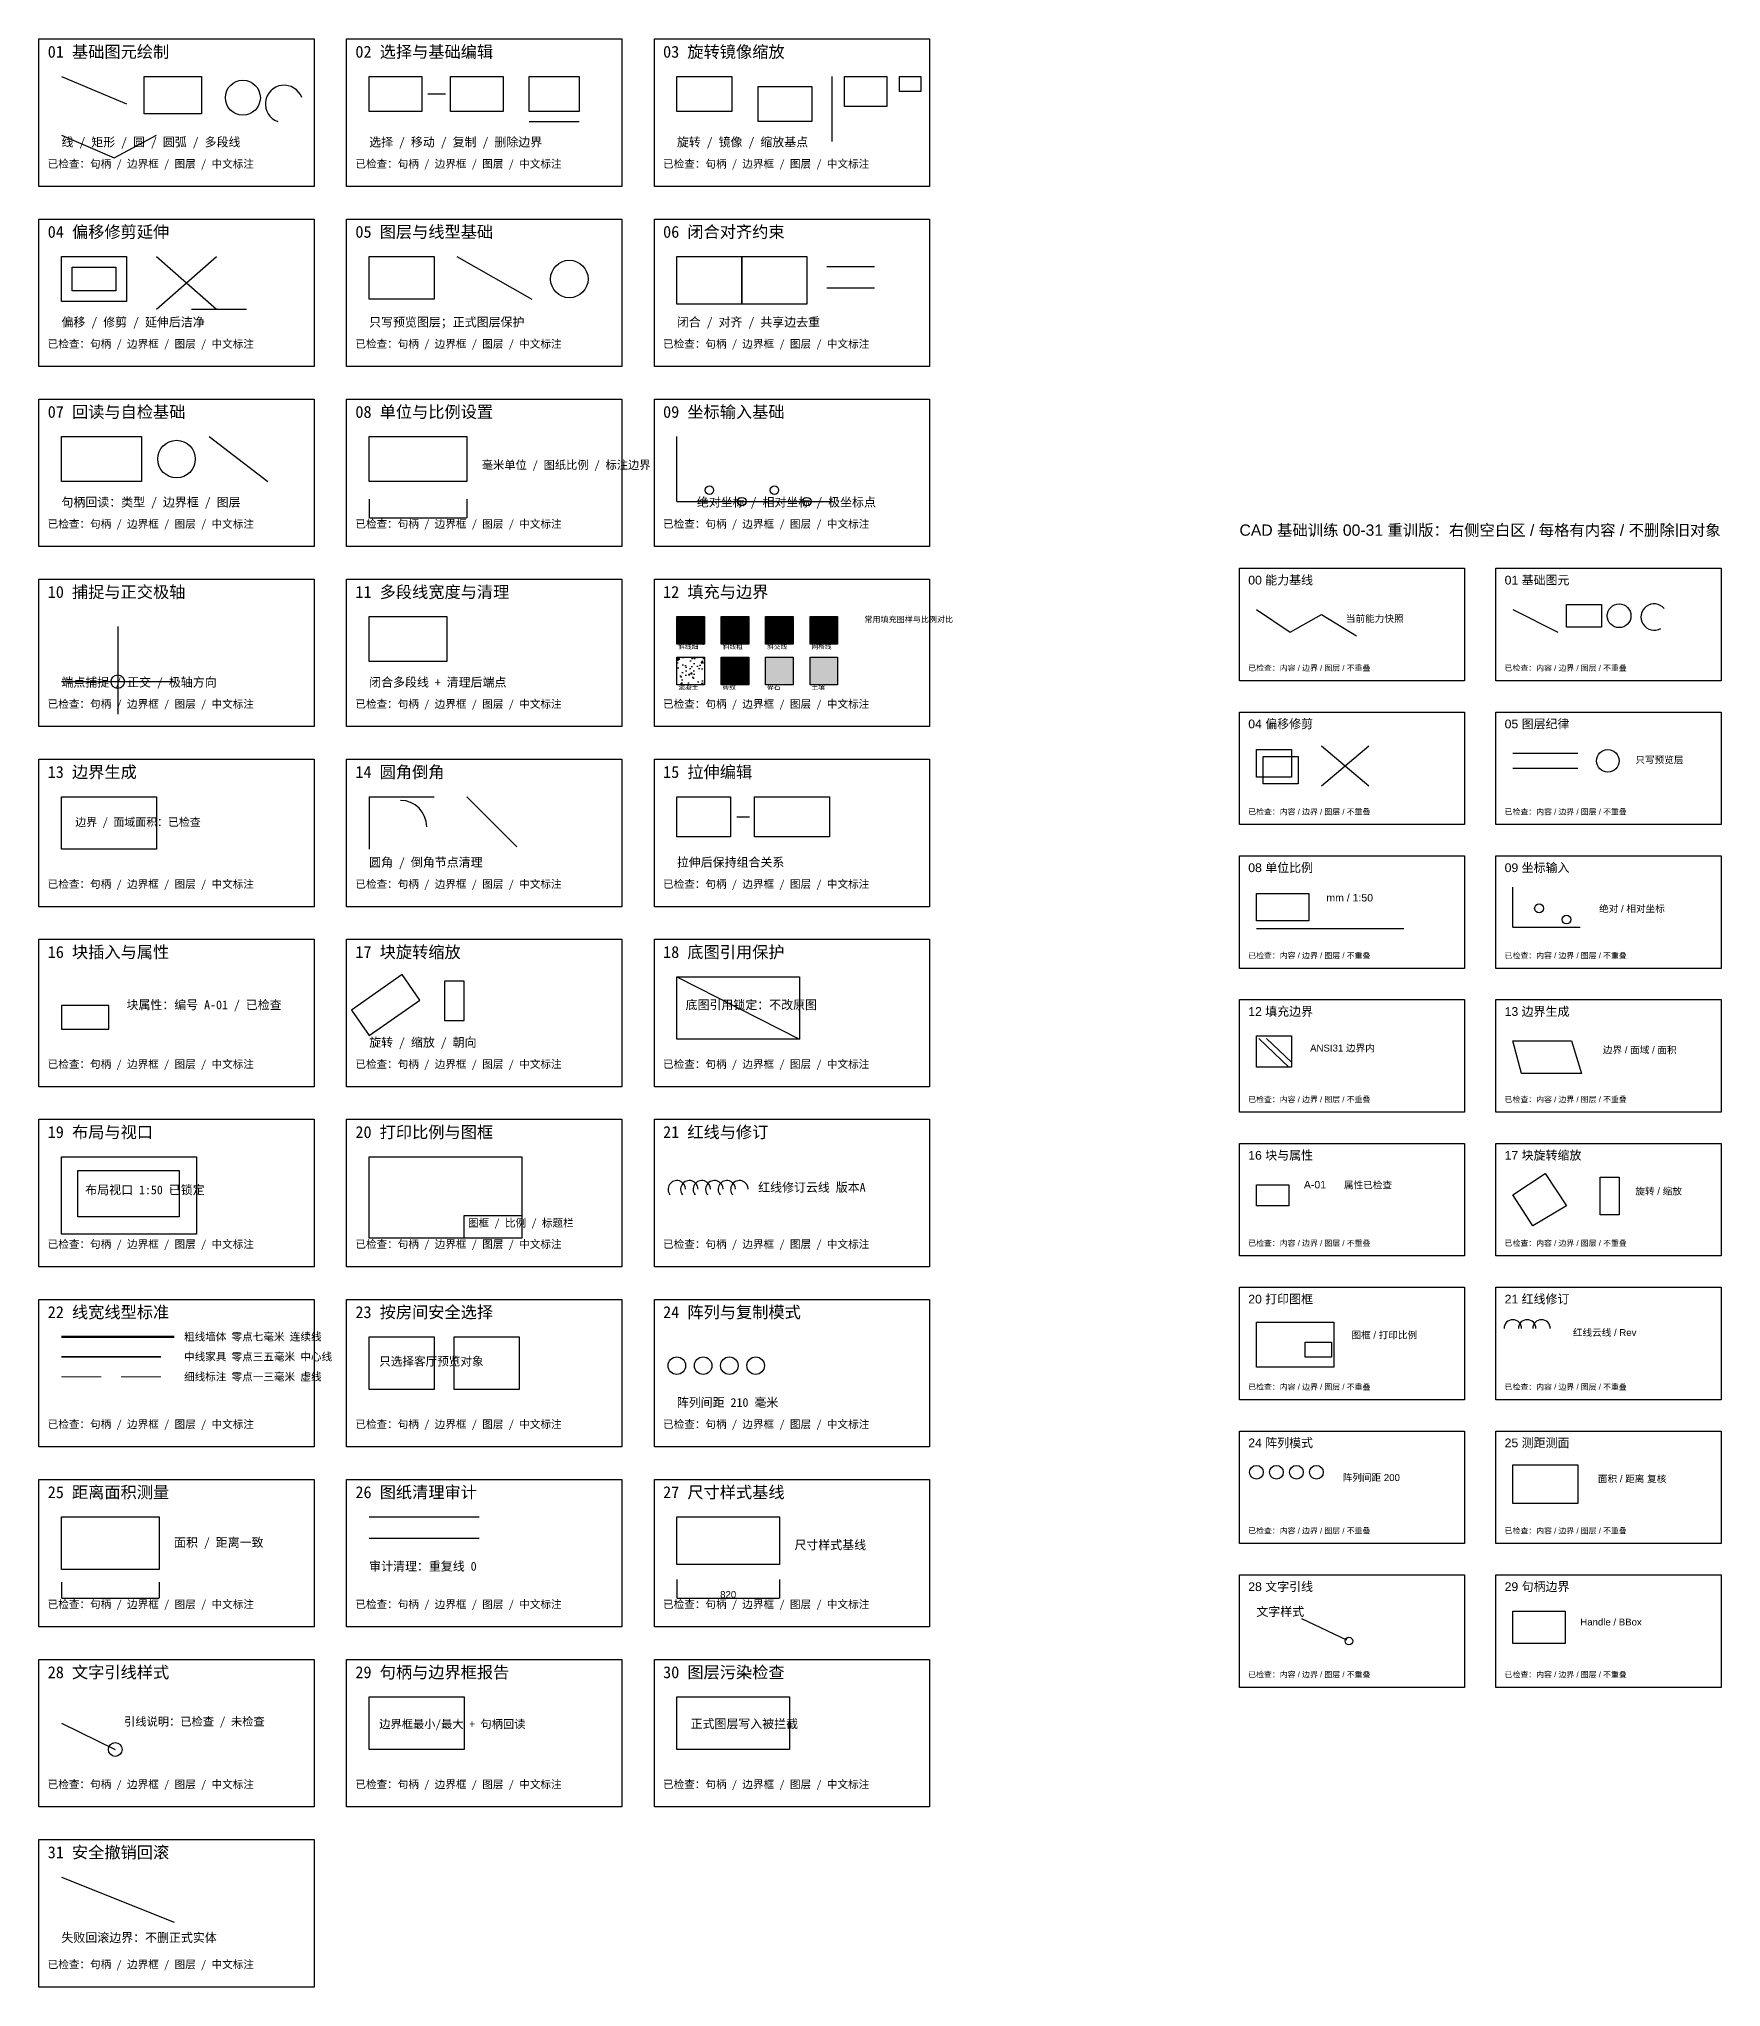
# Model space of a CAD drawing. Header units: millimetres. Extents: x -500 to 57711, y -8647 to 6933.
# Drawn here: x 30902 to 44350, y -8647 to 6933 of the extents above; entities that cross this region are included whole.
import ezdxf

# ---------------------------------------------------------------- set-up
doc = ezdxf.new("R2010")
doc.units = ezdxf.units.MM
doc.linetypes.add('CENTER', pattern=[50.8, 31.75, -6.35, 6.35, -6.35])
doc.linetypes.add('DASHED', pattern=[19.05, 12.7, -6.35])
doc.layers.add('CODEX_PREVIEW', color=7, linetype='Continuous')
doc.layers.add('CODEX_PREVIEW_RUN_20260608_ALL31_RETRY', color=7, linetype='Continuous')
doc.styles.add('CODEX_CN_TEXT', font='SimSun.ttf')
doc.styles.get("Standard").update_dxf_attribs({"font": 'arial.ttf'})
doc.dimstyles.new('ISO-25', dxfattribs={"dimtxt": 2.5, "dimasz": 2.5, "dimexe": 1.25, "dimexo": 0.625, "dimtad": 1, "dimtxsty": 'Standard', "dimcen": 2.5, "dimadec": 0, "dimazin": 0, "dimtfac": 1, "dimtmove": 0, "dimatfit": 3, "dimfxl": 1, "dimarcsym": 0})

# ---------------------------------------------------------------- blocks, each defined once
blk = doc.blocks.new('*D56')
at = {"layer": 'CODEX_PREVIEW', "color": 0, "lineweight": -2, "transparency": 16777216}
for p, q in [((33542, 3252), (33542, 3102)), ((34322, 3252), (34322, 3102)), ((33544, 3103), (34319, 3103))]:
    blk.add_line(p, q, dxfattribs=at)
at = {"layer": 'CODEX_PREVIEW', "color": 0, "transparency": 16777216}
for points in [[(33544, 3104), (33544, 3103), (33542, 3103)], [(34319, 3104), (34319, 3103), (34322, 3103)]]:
    blk.add_solid(points, dxfattribs=at)
at = {"layer": 'Defpoints', "color": 0, "transparency": 16777216}
for p in [(33542, 3253), (34322, 3253), (34322, 3103)]:
    blk.add_point(p, dxfattribs=at)
at = {"layer": 'CODEX_PREVIEW', "color": 0, "transparency": 16777216, "insert": (33932, 3105), "char_height": 2.5, "attachment_point": 5}
blk.add_mtext('780', dxfattribs=at)
blk = doc.blocks.new('CODEX_TEST_BLOCK_001')
for p, q in [((900, 450), (0, 450)), ((0, 450), (0, 0)), ((900, 0), (900, 450)), ((0, 0), (900, 0))]:
    blk.add_line(p, q)
blk = doc.blocks.new('*D57')
at = {"layer": 'CODEX_PREVIEW', "color": 0, "lineweight": -2, "transparency": 16777216}
for p, q in [((31082, -5408), (31082, -5538)), ((31862, -5408), (31862, -5538)), ((31084, -5537), (31859, -5537))]:
    blk.add_line(p, q, dxfattribs=at)
at = {"layer": 'CODEX_PREVIEW', "color": 0, "transparency": 16777216}
for points in [[(31084, -5536), (31084, -5537), (31082, -5537)], [(31859, -5536), (31859, -5537), (31862, -5537)]]:
    blk.add_solid(points, dxfattribs=at)
at = {"layer": 'Defpoints', "color": 0, "transparency": 16777216}
for p in [(31082, -5407), (31862, -5407), (31862, -5537)]:
    blk.add_point(p, dxfattribs=at)
at = {"layer": 'CODEX_PREVIEW', "color": 0, "transparency": 16777216, "insert": (31472, -5535), "char_height": 2.5, "attachment_point": 5}
blk.add_mtext('780', dxfattribs=at)
blk = doc.blocks.new('*D58')
at = {"layer": 'CODEX_PREVIEW', "color": 0, "lineweight": -2, "transparency": 16777216}
for p, q in [((36002, -5388), (36002, -5538)), ((36822, -5388), (36822, -5538)), ((36004, -5537), (36819, -5537))]:
    blk.add_line(p, q, dxfattribs=at)
at = {"layer": 'CODEX_PREVIEW', "color": 0, "transparency": 16777216}
for points in [[(36004, -5536), (36004, -5537), (36002, -5537)], [(36819, -5536), (36819, -5537), (36822, -5537)]]:
    blk.add_solid(points, dxfattribs=at)
at = {"layer": 'Defpoints', "color": 0, "transparency": 16777216}
for p in [(36002, -5387), (36822, -5387), (36822, -5537)]:
    blk.add_point(p, dxfattribs=at)
at = {"layer": 'CODEX_PREVIEW', "color": 0, "transparency": 16777216, "insert": (36412, -5508), "char_height": 55, "attachment_point": 5}
blk.add_mtext('820', dxfattribs=at)

msp = doc.modelspace()

# ---------------------------------------------------------------- hatches: boundary and pattern name
at = {"layer": 'CODEX_PREVIEW'}
h = msp.add_hatch(dxfattribs=at)
h.set_pattern_fill('ANSI31', color=256, scale=0.45, style=0)
h.set_pattern_definition([(45, (-10728.4005, 33.0971), (-1.010278814, 1.010278814), [])])
h.paths.add_polyline_path([(36001.6, 2313.097), (36221.6, 2313.097), (36221.6, 2093.097), (36001.6, 2093.097)])
h = msp.add_hatch(dxfattribs=at)
h.set_pattern_fill('ANSI31', color=256, scale=1.1, style=0)
h.set_pattern_definition([(45, (-10728.4005, 33.097), (-2.46957043, 2.46957043), [])])
h.paths.add_polyline_path([(36356.6, 2313.097), (36576.6, 2313.097), (36576.6, 2093.097), (36356.6, 2093.097)])
h = msp.add_hatch(dxfattribs=at)
h.set_pattern_fill('ANSI32', color=256, scale=0.8, style=0)
h.set_pattern_definition([(45, (-10728.4005, 33.097), (-5.3881537, 5.3881537), []), (45, (-10724.808, 33.097), (-5.3881537, 5.3881537), [])])
h.paths.add_polyline_path([(36711.6, 2313.097), (36931.6, 2313.097), (36931.6, 2093.097), (36711.6, 2093.097)])
h = msp.add_hatch(dxfattribs=at)
h.set_pattern_fill('ANSI37', color=256, scale=0.75, style=0)
h.set_pattern_definition([(45, (-10728.4005, 33.0971), (-1.68379802, 1.68379802), []), (135, (-10728.4005, 33.0971), (-1.68379802, -1.68379802), [])])
h.paths.add_polyline_path([(37066.6, 2313.097), (37286.6, 2313.097), (37286.6, 2093.097), (37066.6, 2093.097)])
h = msp.add_hatch(dxfattribs=at)
h.set_pattern_fill('AR-CONC', color=256, scale=0.7, style=0)
h.set_pattern_definition([(50, (-10728.4, 33.1), (127.52927, -11.15736), [13.335, -146.685]), (355, (-10728.4, 33.1), (-24.6704, 133.7398), [10.668, -117.3484]), (100.45144, (-10717.77, 32.17), (102.85887, 122.58243), [11.333, -124.66317]), (46.1842, (-10728.4, 68.66), (189.75533, -29.42963), [20.0025, -220.0275]), (96.63556, (-10712.59, 66.2), (166.1829, 173.1983), [16.9995, -186.9949]), (351.18415, (-10728.4, 68.66), (166.1829, 173.1983), [16.002, -176.0218]), (21, (-10710.62, 59.77), (106.13007, -71.58564), [13.335, -146.685]), (326, (-10710.62, 59.77), (43.26142, 128.93158), [10.668, -117.348]), (71.45144, (-10701.78, 53.8), (149.3915, 57.34594), [11.333, -124.66296]), (37.5, (-10728.4, 33.097), (2.162022, 59.188527), [0, -115.9256, 0, -119.126, 0, -117.7925]), (7.5, (-10728.4, 33.1), (46.77376, 70.1264), [0, -67.9196, 0, -113.2586, 0, -44.8945]), (327.5, (-10768.05, 33.097), (94.913417, -4.01012), [0, -44.45, 0, -138.684, 0, -184.023]), (317.5, (-10785.83, 33.1), (103.69043, 17.79854), [0, -57.785, 0, -92.1004, 0, -130.683])])
h.paths.add_polyline_path([(36001.6, 1988.097), (36221.6, 1988.097), (36221.6, 1768.097), (36001.6, 1768.097)])
h = msp.add_hatch(dxfattribs=at)
h.set_pattern_fill('BRICK', color=256, scale=0.65, style=0)
h.set_pattern_definition([(0, (-10728.4005, 33.097), (0, 4.1275), []), (90, (-10728.4005, 33.097), (-8.255, 5e-16), [4.1275, -4.1275]), (90, (-10724.273, 33.097), (-8.255, 5e-16), [-4.1275, 4.1275])])
h.paths.add_polyline_path([(36356.6, 1988.097), (36576.6, 1988.097), (36576.6, 1768.097), (36356.6, 1768.097)])
h = msp.add_hatch(dxfattribs=at)
h.set_pattern_fill('GRAVEL', color=256, scale=0.55, style=0)
h.set_pattern_definition([(228.0127875, (-10718.3421, 47.0671), (-111.760000009, -125.729999992), [1.879468, -186.06766]), (184.969741, (-10719.5994, 45.6701), (167.639999934, 13.970000796), [3.225226, -319.297269]), (132.510447, (-10722.8125, 45.3907), (139.700000059, -153.669999946), [2.2741484, -225.1409754]), (267.273689, (-10728.2608, 41.8982), (13.970000029, 279.3999999985), [2.937025, -290.765406]), (292.8336542, (-10728.4005, 38.9645), (-69.850000006, 167.639999998), [2.8799854, -285.1189426]), (357.273689, (-10727.2829, 36.3102), (-279.3999999985, 13.970000029), [2.937025, -290.765406]), (37.6942405, (-10724.34917, 36.1705), (-181.609999992, -139.7000000105), [3.884065, -384.5221342]), (72.2553284, (-10721.2758, 38.5454), (97.790000026, 307.3399999916), [3.6669574, -363.0289113]), (121.4295656, (-10720.1582, 42.0379), (-111.760000016, 181.60999999), [2.9469715, -291.7505013]), (175.2363583, (-10721.6949, 44.5525), (153.669999998, -13.970000024), [3.364423, -164.8566532]), (222.3974378, (-10725.04767, 44.8319), (-167.6399999946, -153.670000006), [4.3509286, -430.742249]), (138.8140748, (-10714.4305, 41.7585), (-97.789999994, 83.820000007), [1.485025, -147.018112]), (171.4692344, (-10715.5481, 42.7364), (181.610000005, -27.939999968), [2.825251, -279.7005145]), (225, (-10718.342, 43.156), (-2e-15, -13.97), [1.9756514, -17.780912]), (203.1985905, (-10719.32, 44.832), (69.85, 27.939999995), [1.0639273, -105.328423]), (291.8014095, (-10720.298, 44.4128), (-13.97, 41.91), [1.504611, -73.7261414]), (30.9637565, (-10719.739, 43.0158), (41.91, 27.94), [2.443758, -79.01464]), (161.565051, (-10717.6436, 44.273), (27.94, -13.97), [1.7670793, -42.4099396]), (16.3895403, (-10728.4005, 44.4128), (139.7, 41.91), [2.475484, -245.0735467]), (70.346176, (-10726.0256, 45.1113), (-55.880000005, -153.669999998), [2.076794, -205.6021862]), (293.1985905, (-10717.6436, 47.0671), (-27.939999995, 69.85), [2.1278405, -104.2645097]), (343.6104597, (-10716.8054, 45.1113), (-139.700000003, 41.90999999), [2.475484, -245.0735467]), (339.4439548, (-10728.4005, 35.7514), (-69.85, 27.94), [2.3871936, -116.9725387]), (294.7751406, (-10726.1653, 34.9132), (-69.850000083, 153.669999962), [2.0001967, -198.0197636]), (66.8014095, (-10717.5039, 33.0971), (27.939999996, 69.85), [2.1278406, -104.2645097]), (17.3540246, (-10716.6657, 35.0529), (-181.609999996, -55.880000012), [2.341805, -231.838068]), (69.4439548, (-10724.3492, 33.0971), (-27.94, -69.85), [1.193597, -118.1661355]), (101.3099325, (-10718.342, 33.097), (-13.97, 55.88), [0.7123303, -70.5209723]), (165.9637565, (-10718.4818, 33.7956), (41.91, -13.97), [2.8799854, -54.7198002]), (186.009006, (-10721.2758, 34.4941), (139.699999999, 13.970000007), [2.6689685, -264.2275067]), (303.6900675, (-10719.739, 41.7585), (-13.97, 27.94), [2.0147813, -48.35477]), (353.1572266, (-10718.6215, 40.0821), (237.4900000015, -27.9399999876), [3.517562, -348.23805]), (60.945396, (-10715.129, 39.663), (-55.88, -97.79), [1.4382953, -142.3916577]), (90, (-10714.43, 40.92), (-13.97, 13.97), [0.8382, -13.1318]), (120.2564372, (-10721.5552, 34.9132), (55.879999993, -97.790000004), [1.9407683, -192.1366743]), (48.0127875, (-10722.5331, 36.5896), (111.76000001, 125.729999992), [3.758936, -184.188192]), (0, (-10720.018, 39.384), (13.97, 13.97), [3.6322, -10.3378]), (325.3048465, (-10716.3863, 39.3836), (139.700000053, -97.789999924), [2.2088526, -218.676242]), (254.054604, (-10714.5702, 38.1263), (-13.97, -55.88), [2.03406, -99.6690752]), (207.6459754, (-10715.129, 36.1705), (-265.43000001, -139.6999999815), [3.311798, -327.8685543]), (175.4260787, (-10718.0627, 34.6338), (-181.61, 13.97), [3.503662, -346.8621555])])
h.paths.add_polyline_path([(36711.6, 1988.097), (36931.6, 1988.097), (36931.6, 1768.097), (36711.6, 1768.097)])
h = msp.add_hatch(dxfattribs=at)
h.set_pattern_fill('EARTH', color=256, scale=0.6, style=0)
h.set_pattern_definition([(0, (-10728.4005, 33.097), (3.81, 3.81), [3.81, -3.81]), (0, (-10728.4005, 34.526), (3.81, 3.81), [3.81, -3.81]), (0, (-10728.4005, 35.9546), (3.81, 3.81), [3.81, -3.81]), (90, (-10727.9242, 36.431), (-3.81, 3.81), [3.81, -3.81]), (90, (-10726.4955, 36.431), (-3.81, 3.81), [3.81, -3.81]), (90, (-10725.0667, 36.431), (-3.81, 3.81), [3.81, -3.81])])
h.paths.add_polyline_path([(37066.6, 1988.097), (37286.6, 1988.097), (37286.6, 1768.097), (37066.6, 1768.097)])

# ---------------------------------------------------------------- linework, layer by layer
for p, q in [((30901.6, 6933.097), (33101.6, 6933.097)), ((30901.6, 5753.097), (30901.6, 6933.097)), ((33101.6, 6933.097), (33101.6, 5753.097)), ((33361.6, 6933.097), (35561.6, 6933.097)), ((33361.6, 5753.097), (33361.6, 6933.097)), ((35561.6, 6933.097), (35561.6, 5753.097)), ((35821.6, 6933.097), (38021.6, 6933.097)), ((35821.6, 5753.097), (35821.6, 6933.097)), ((38021.6, 6933.097), (38021.6, 5753.097)), ((31081.6, 6633.097), (31601.6, 6413.097)), ((31741.6, 6633.097), (32201.6, 6633.097)), ((31741.6, 6333.097), (31741.6, 6633.097)), ((32201.6, 6633.097), (32201.6, 6333.097)), ((33541.6, 6633.097), (33961.6, 6633.097)), ((33541.6, 6353.097), (33541.6, 6633.097)), ((33961.6, 6633.097), (33961.6, 6353.097)), ((34191.6, 6633.097), (34611.6, 6633.097)), ((34191.6, 6353.097), (34191.6, 6633.097)), ((34611.6, 6633.097), (34611.6, 6353.097)), ((34821.6, 6633.097), (35221.6, 6633.097)), ((34821.6, 6353.097), (34821.6, 6633.097)), ((35221.6, 6633.097), (35221.6, 6353.097)), ((36001.6, 6633.097), (36441.6, 6633.097)), ((36001.6, 6353.097), (36001.6, 6633.097)), ((36441.6, 6633.097), (36441.6, 6353.097)), ((36651.6, 6553.097), (37081.6, 6553.097)), ((36651.6, 6273.097), (36651.6, 6553.097)), ((37081.6, 6553.097), (37081.6, 6273.097)), ((37241.6, 6633.097), (37241.6, 6113.097)), ((37341.6, 6633.097), (37681.6, 6633.097)), ((37341.6, 6393.097), (37341.6, 6633.097)), ((37681.6, 6633.097), (37681.6, 6393.097)), ((37781.6, 6633.097), (37951.6, 6633.097)), ((37781.6, 6513.097), (37781.6, 6633.097)), ((37951.6, 6633.097), (37951.6, 6513.097)), ((34011.6, 6493.097), (34151.6, 6493.097)), ((37681.6, 6393.097), (37341.6, 6393.097)), ((37951.6, 6513.097), (37781.6, 6513.097)), ((32201.6, 6333.097), (31741.6, 6333.097)), ((33961.6, 6353.097), (33541.6, 6353.097)), ((34611.6, 6353.097), (34191.6, 6353.097)), ((35221.6, 6353.097), (34821.6, 6353.097)), ((34821.6, 6273.097), (35221.6, 6273.097)), ((36441.6, 6353.097), (36001.6, 6353.097)), ((37081.6, 6273.097), (36651.6, 6273.097)), ((33101.6, 5753.097), (30901.6, 5753.097)), ((35561.6, 5753.097), (33361.6, 5753.097)), ((38021.6, 5753.097), (35821.6, 5753.097)), ((30901.6, 5493.097), (33101.6, 5493.097)), ((30901.6, 4313.097), (30901.6, 5493.097)), ((33101.6, 5493.097), (33101.6, 4313.097)), ((33361.6, 5493.097), (35561.6, 5493.097)), ((33361.6, 4313.097), (33361.6, 5493.097)), ((35561.6, 5493.097), (35561.6, 4313.097)), ((35821.6, 5493.097), (38021.6, 5493.097)), ((35821.6, 4313.097), (35821.6, 5493.097)), ((38021.6, 5493.097), (38021.6, 4313.097)), ((31081.6, 5193.097), (31601.6, 5193.097)), ((31081.6, 4833.097), (31081.6, 5193.097)), ((31601.6, 5193.097), (31601.6, 4833.097)), ((31841.6, 5193.097), (32321.6, 4773.097)), ((31841.6, 4773.097), (32321.6, 5193.097)), ((33541.6, 5193.097), (34061.6, 5193.097)), ((33541.6, 4853.097), (33541.6, 5193.097)), ((34061.6, 5193.097), (34061.6, 4853.097)), ((34241.6, 5193.097), (34841.6, 4853.097)), ((36521.6, 5193.097), (37041.6, 5193.097)), ((36521.6, 4813.097), (36521.6, 5193.097)), ((37041.6, 5193.097), (37041.6, 4813.097)), ((31166.6, 5108.097), (31516.6, 5108.097)), ((31166.6, 4918.097), (31166.6, 5108.097)), ((31516.6, 5108.097), (31516.6, 4918.097)), ((37201.6, 5113.097), (37581.6, 5113.097)), ((31601.6, 4833.097), (31081.6, 4833.097)), ((31516.6, 4918.097), (31166.6, 4918.097)), ((34061.6, 4853.097), (33541.6, 4853.097)), ((37201.6, 4943.097), (37581.6, 4943.097)), ((32121.6, 4773.097), (32561.6, 4773.097)), ((37041.6, 4813.097), (36521.6, 4813.097)), ((33101.6, 4313.097), (30901.6, 4313.097)), ((35561.6, 4313.097), (33361.6, 4313.097)), ((38021.6, 4313.097), (35821.6, 4313.097)), ((30901.6, 4053.097), (33101.6, 4053.097)), ((30901.6, 2873.097), (30901.6, 4053.097)), ((33101.6, 4053.097), (33101.6, 2873.097)), ((33361.6, 4053.097), (35561.6, 4053.097)), ((33361.6, 2873.097), (33361.6, 4053.097)), ((35561.6, 4053.097), (35561.6, 2873.097)), ((35821.6, 4053.097), (38021.6, 4053.097)), ((35821.6, 2873.097), (35821.6, 4053.097)), ((38021.6, 4053.097), (38021.6, 2873.097)), ((31081.6, 3753.097), (31721.6, 3753.097)), ((31081.6, 3393.097), (31081.6, 3753.097)), ((31721.6, 3753.097), (31721.6, 3393.097)), ((32261.6, 3753.097), (32731.6, 3393.097)), ((33541.6, 3753.097), (34321.6, 3753.097)), ((33541.6, 3393.097), (33541.6, 3753.097)), ((34321.6, 3753.097), (34321.6, 3393.097)), ((36001.6, 3233.097), (36001.6, 3753.097)), ((31721.6, 3393.097), (31081.6, 3393.097)), ((34321.6, 3393.097), (33541.6, 3393.097)), ((36001.6, 3233.097), (37251.6, 3233.097)), ((33101.6, 2873.097), (30901.6, 2873.097)), ((35561.6, 2873.097), (33361.6, 2873.097)), ((38021.6, 2873.097), (35821.6, 2873.097)), ((30901.6, 2613.097), (33101.6, 2613.097)), ((30901.6, 1433.097), (30901.6, 2613.097)), ((33101.6, 2613.097), (33101.6, 1433.097)), ((33361.6, 2613.097), (35561.6, 2613.097)), ((33361.6, 1433.097), (33361.6, 2613.097)), ((35561.6, 2613.097), (35561.6, 1433.097)), ((35821.6, 2613.097), (38021.6, 2613.097)), ((35821.6, 1433.097), (35821.6, 2613.097)), ((38021.6, 2613.097), (38021.6, 1433.097)), ((31531.6, 2233.097), (31531.6, 1533.097)), ((31081.6, 1793.097), (31981.6, 1793.097)), ((33101.6, 1433.097), (30901.6, 1433.097)), ((35561.6, 1433.097), (33361.6, 1433.097)), ((38021.6, 1433.097), (35821.6, 1433.097)), ((30901.6, 1173.097), (33101.6, 1173.097)), ((30901.6, -6.903), (30901.6, 1173.097)), ((33101.6, 1173.097), (33101.6, -6.903)), ((33361.6, 1173.097), (35561.6, 1173.097)), ((33361.6, -6.903), (33361.6, 1173.097)), ((35561.6, 1173.097), (35561.6, -6.903)), ((35821.6, 1173.097), (38021.6, 1173.097)), ((35821.6, -6.903), (35821.6, 1173.097)), ((38021.6, 1173.097), (38021.6, -6.903)), ((33541.6, 873.097), (34061.6, 873.097)), ((33541.6, 873.097), (33541.6, 453.097)), ((34321.6, 873.097), (34721.6, 473.097)), ((36001.6, 873.097), (36431.6, 873.097)), ((36001.6, 553.097), (36001.6, 873.097)), ((36431.6, 873.097), (36431.6, 553.097)), ((36621.6, 873.097), (37221.6, 873.097)), ((36621.6, 553.097), (36621.6, 873.097)), ((37221.6, 873.097), (37221.6, 553.097)), ((36481.6, 713.097), (36581.6, 713.097)), ((36431.6, 553.097), (36001.6, 553.097)), ((37221.6, 553.097), (36621.6, 553.097)), ((33101.6, -6.903), (30901.6, -6.903)), ((35561.6, -6.903), (33361.6, -6.903)), ((38021.6, -6.903), (35821.6, -6.903)), ((30901.6, -266.903), (33101.6, -266.903)), ((30901.6, -1446.903), (30901.6, -266.903)), ((33101.6, -266.903), (33101.6, -1446.903)), ((33361.6, -266.903), (35561.6, -266.903)), ((33361.6, -1446.903), (33361.6, -266.903)), ((35561.6, -266.903), (35561.6, -1446.903)), ((35821.6, -266.903), (38021.6, -266.903)), ((35821.6, -1446.903), (35821.6, -266.903)), ((38021.6, -266.903), (38021.6, -1446.903)), ((36001.6, -566.903), (36981.6, -566.903)), ((36001.6, -1066.903), (36001.6, -566.903)), ((36001.6, -566.903), (36981.6, -1066.903)), ((36981.6, -566.903), (36981.6, -1066.903)), ((36981.6, -1066.903), (36001.6, -1066.903)), ((33101.6, -1446.903), (30901.6, -1446.903)), ((35561.6, -1446.903), (33361.6, -1446.903)), ((38021.6, -1446.903), (35821.6, -1446.903)), ((30901.6, -1706.903), (33101.6, -1706.903)), ((30901.6, -2886.903), (30901.6, -1706.903)), ((33101.6, -1706.903), (33101.6, -2886.903)), ((33361.6, -1706.903), (35561.6, -1706.903)), ((33361.6, -2886.903), (33361.6, -1706.903)), ((35561.6, -1706.903), (35561.6, -2886.903)), ((35821.6, -1706.903), (38021.6, -1706.903)), ((35821.6, -2886.903), (35821.6, -1706.903)), ((38021.6, -1706.903), (38021.6, -2886.903)), ((31081.6, -2006.903), (32161.6, -2006.903)), ((31081.6, -2626.903), (31081.6, -2006.903)), ((32161.6, -2006.903), (32161.6, -2626.903)), ((33541.6, -2006.903), (34761.6, -2006.903)), ((33541.6, -2656.903), (33541.6, -2006.903)), ((34761.6, -2006.903), (34761.6, -2656.903)), ((31211.6, -2116.903), (32021.6, -2116.903)), ((31211.6, -2486.903), (31211.6, -2116.903)), ((32021.6, -2116.903), (32021.6, -2486.903)), ((32021.6, -2486.903), (31211.6, -2486.903)), ((34301.6, -2476.903), (34761.6, -2476.903)), ((34301.6, -2656.903), (34301.6, -2476.903)), ((34761.6, -2476.903), (34761.6, -2656.903)), ((32161.6, -2626.903), (31081.6, -2626.903)), ((34761.6, -2656.903), (33541.6, -2656.903)), ((34761.6, -2656.903), (34301.6, -2656.903)), ((33101.6, -2886.903), (30901.6, -2886.903)), ((35561.6, -2886.903), (33361.6, -2886.903)), ((38021.6, -2886.903), (35821.6, -2886.903)), ((30901.6, -3146.903), (33101.6, -3146.903)), ((30901.6, -4326.903), (30901.6, -3146.903)), ((33101.6, -3146.903), (33101.6, -4326.903)), ((33361.6, -3146.903), (35561.6, -3146.903)), ((33361.6, -4326.903), (33361.6, -3146.903)), ((35561.6, -3146.903), (35561.6, -4326.903)), ((35821.6, -3146.903), (38021.6, -3146.903)), ((35821.6, -4326.903), (35821.6, -3146.903)), ((38021.6, -3146.903), (38021.6, -4326.903)), ((33541.6, -3446.903), (34061.6, -3446.903)), ((33541.6, -3866.903), (33541.6, -3446.903)), ((34061.6, -3446.903), (34061.6, -3866.903)), ((34221.6, -3446.903), (34741.6, -3446.903)), ((34221.6, -3866.903), (34221.6, -3446.903)), ((34741.6, -3446.903), (34741.6, -3866.903)), ((34061.6, -3866.903), (33541.6, -3866.903)), ((34741.6, -3866.903), (34221.6, -3866.903)), ((33101.6, -4326.903), (30901.6, -4326.903)), ((35561.6, -4326.903), (33361.6, -4326.903)), ((38021.6, -4326.903), (35821.6, -4326.903)), ((30901.6, -4586.903), (33101.6, -4586.903)), ((30901.6, -5766.903), (30901.6, -4586.903)), ((33101.6, -4586.903), (33101.6, -5766.903)), ((33361.6, -4586.903), (35561.6, -4586.903)), ((33361.6, -5766.903), (33361.6, -4586.903)), ((35561.6, -4586.903), (35561.6, -5766.903)), ((35821.6, -4586.903), (38021.6, -4586.903)), ((35821.6, -5766.903), (35821.6, -4586.903)), ((38021.6, -4586.903), (38021.6, -5766.903)), ((31081.6, -4886.903), (31861.6, -4886.903)), ((31081.6, -5306.903), (31081.6, -4886.903)), ((31861.6, -4886.903), (31861.6, -5306.903)), ((33541.6, -4886.903), (34421.6, -4886.903)), ((36001.6, -4886.903), (36821.6, -4886.903)), ((36001.6, -5266.903), (36001.6, -4886.903)), ((36821.6, -4886.903), (36821.6, -5266.903)), ((33541.6, -5056.903), (34421.6, -5056.903)), ((36821.6, -5266.903), (36001.6, -5266.903)), ((31861.6, -5306.903), (31081.6, -5306.903)), ((33101.6, -5766.903), (30901.6, -5766.903)), ((35561.6, -5766.903), (33361.6, -5766.903)), ((38021.6, -5766.903), (35821.6, -5766.903)), ((30901.6, -6026.903), (33101.6, -6026.903)), ((30901.6, -7206.903), (30901.6, -6026.903)), ((33101.6, -6026.903), (33101.6, -7206.903)), ((33361.6, -6026.903), (35561.6, -6026.903)), ((33361.6, -7206.903), (33361.6, -6026.903)), ((35561.6, -6026.903), (35561.6, -7206.903)), ((35821.6, -6026.903), (38021.6, -6026.903)), ((35821.6, -7206.903), (35821.6, -6026.903)), ((38021.6, -6026.903), (38021.6, -7206.903)), ((33541.6, -6326.903), (34301.6, -6326.903)), ((33541.6, -6746.903), (33541.6, -6326.903)), ((34301.6, -6326.903), (34301.6, -6746.903)), ((36001.6, -6326.903), (36901.6, -6326.903)), ((36001.6, -6746.903), (36001.6, -6326.903)), ((36901.6, -6326.903), (36901.6, -6746.903)), ((31081.6, -6536.903), (31511.6, -6746.903)), ((34301.6, -6746.903), (33541.6, -6746.903)), ((36901.6, -6746.903), (36001.6, -6746.903)), ((33101.6, -7206.903), (30901.6, -7206.903)), ((35561.6, -7206.903), (33361.6, -7206.903)), ((38021.6, -7206.903), (35821.6, -7206.903)), ((30901.6, -7466.903), (33101.6, -7466.903)), ((30901.6, -8646.903), (30901.6, -7466.903)), ((33101.6, -7466.903), (33101.6, -8646.903)), ((31081.6, -7766.903), (31981.6, -8126.903)), ((33101.6, -8646.903), (30901.6, -8646.903))]:
    msp.add_line(p, q, dxfattribs=at)
at = {"layer": 'CODEX_PREVIEW', "linetype": 'Continuous', "lineweight": 70}
msp.add_line((31081.6, -3446.903), (31981.6, -3446.903), dxfattribs=at)
at = {"layer": 'CODEX_PREVIEW', "linetype": 'CENTER', "lineweight": 35, "ltscale": 25}
msp.add_line((31081.6, -3606.903), (31981.6, -3606.903), dxfattribs=at)
at = {"layer": 'CODEX_PREVIEW', "linetype": 'DASHED', "lineweight": 13, "ltscale": 25}
msp.add_line((31081.6, -3766.903), (31981.6, -3766.903), dxfattribs=at)
at = {"layer": 'CODEX_PREVIEW'}
msp.add_lwpolyline([(31081.6, 6163.097), (31501.6, 5983.097), (31841.6, 6163.097)], dxfattribs=at)
for points in [[(36001.6, 5193.097), (36521.6, 5193.097), (36521.6, 4813.097), (36001.6, 4813.097)], [(33541.6, 2313.097), (34161.6, 2313.097), (34161.6, 1953.097), (33541.6, 1953.097)], [(36001.6, 2313.097), (36221.6, 2313.097), (36221.6, 2093.097), (36001.6, 2093.097)], [(36356.6, 2313.097), (36576.6, 2313.097), (36576.6, 2093.097), (36356.6, 2093.097)], [(36711.6, 2313.097), (36931.6, 2313.097), (36931.6, 2093.097), (36711.6, 2093.097)], [(37066.6, 2313.097), (37286.6, 2313.097), (37286.6, 2093.097), (37066.6, 2093.097)], [(36001.6, 1988.097), (36221.6, 1988.097), (36221.6, 1768.097), (36001.6, 1768.097)], [(36356.6, 1988.097), (36576.6, 1988.097), (36576.6, 1768.097), (36356.6, 1768.097)], [(36711.6, 1988.097), (36931.6, 1988.097), (36931.6, 1768.097), (36711.6, 1768.097)], [(37066.6, 1988.097), (37286.6, 1988.097), (37286.6, 1768.097), (37066.6, 1768.097)], [(31081.6, 873.097), (31841.6, 873.097), (31841.6, 453.097), (31081.6, 453.097)]]:
    msp.add_lwpolyline(points, close=True, dxfattribs=at)
for centre, radius in [((32531.6, 6463.097), 140), ((35141.6, 5013.097), 150), ((32001.6, 3573.097), 150), ((36261.6, 3324.097), 34), ((36781.6, 3324.097), 34), ((36521.6, 3233.097), 34), ((37041.6, 3233.097), 34), ((31531.6, 1793.097), 54), ((36001.6, -3676.903), 70), ((36211.6, -3676.903), 70), ((36421.6, -3676.903), 70), ((36631.6, -3676.903), 70), ((31511.6, -6746.903), 55)]:
    msp.add_circle(centre, radius, dxfattribs=at)
for centre, radius, start, end in [((32861.6, 6413.097), 150, 20, 250), ((33791.6, 633.097), 210, 0, 90), ((36001.6, -2266.903), 70, 0, 220), ((36101.6, -2266.903), 70, 0, 220), ((36201.6, -2266.903), 70, 0, 220), ((36301.6, -2266.903), 70, 0, 220), ((36401.6, -2266.903), 70, 0, 220), ((36501.6, -2266.903), 70, 0, 220)]:
    msp.add_arc(centre, radius, start, end, dxfattribs=at)
at = {"layer": 'CODEX_PREVIEW_RUN_20260608_ALL31_RETRY', "color": 7}
for p, q in [((42685, 2370), (43045, 2190)), ((42685, -170), (42685, 150)), ((42685, -170), (43225, -170)), ((40995, -5700), (41355, -5870))]:
    msp.add_line(p, q, dxfattribs=at)
at = {"layer": 'CODEX_PREVIEW_RUN_20260608_ALL31_RETRY', "color": 1}
for p, q in [((41155, 1280), (41535, 960)), ((41155, 960), (41535, 1280)), ((42685, 1220), (43205, 1220))]:
    msp.add_line(p, q, dxfattribs=at)
at = {"layer": 'CODEX_PREVIEW_RUN_20260608_ALL31_RETRY', "color": 3}
msp.add_line((42685, 1100), (43205, 1100), dxfattribs=at)
at = {"layer": 'CODEX_PREVIEW_RUN_20260608_ALL31_RETRY', "color": 2}
msp.add_line((40635, -180), (41815, -180), dxfattribs=at)
at = {"layer": 'CODEX_PREVIEW_RUN_20260608_ALL31_RETRY', "color": 8}
for p, q in [((40655, -1060), (40895, -1290)), ((40715, -1060), (40915, -1250))]:
    msp.add_line(p, q, dxfattribs=at)
at = {"layer": 'CODEX_PREVIEW_RUN_20260608_ALL31_RETRY', "color": 7}
for points in [[(40500, 2700), (42300, 2700), (42300, 1800), (40500, 1800)], [(42550, 2700), (44350, 2700), (44350, 1800), (42550, 1800)], [(43115, 2410), (43395, 2410), (43395, 2230), (43115, 2230)], [(40500, 1550), (42300, 1550), (42300, 650), (40500, 650)], [(42550, 1550), (44350, 1550), (44350, 650), (42550, 650)], [(40635, 1250), (40915, 1250), (40915, 1030), (40635, 1030)], [(40500, 400), (42300, 400), (42300, -500), (40500, -500)], [(42550, 400), (44350, 400), (44350, -500), (42550, -500)], [(40635, 100), (41055, 100), (41055, -120), (40635, -120)], [(40500, -750), (42300, -750), (42300, -1650), (40500, -1650)], [(42550, -750), (44350, -750), (44350, -1650), (42550, -1650)], [(40635, -1040), (40915, -1040), (40915, -1290), (40635, -1290)], [(42685, -1080), (43155, -1080), (43235, -1340), (42755, -1340)], [(40500, -1900), (42300, -1900), (42300, -2800), (40500, -2800)], [(42550, -1900), (44350, -1900), (44350, -2800), (42550, -2800)], [(42685, -2310), (42945, -2140), (43115, -2400), (42845, -2560)], [(43385, -2170), (43535, -2170), (43535, -2470), (43385, -2470)], [(40635, -2230), (40895, -2230), (40895, -2400), (40635, -2400)], [(40500, -3050), (42300, -3050), (42300, -3950), (40500, -3950)], [(42550, -3050), (44350, -3050), (44350, -3950), (42550, -3950)], [(40635, -3330), (41255, -3330), (41255, -3690), (40635, -3690)], [(41025, -3490), (41235, -3490), (41235, -3610), (41025, -3610)], [(40500, -4200), (42300, -4200), (42300, -5100), (40500, -5100)], [(42550, -4200), (44350, -4200), (44350, -5100), (42550, -5100)], [(42685, -4470), (43205, -4470), (43205, -4780), (42685, -4780)], [(40500, -5350), (42300, -5350), (42300, -6250), (40500, -6250)], [(42550, -5350), (44350, -5350), (44350, -6250), (42550, -6250)], [(42685, -5640), (43105, -5640), (43105, -5900), (42685, -5900)]]:
    msp.add_lwpolyline(points, close=True, dxfattribs=at)
at = {"layer": 'CODEX_PREVIEW_RUN_20260608_ALL31_RETRY', "color": 3}
msp.add_lwpolyline([(40635, 2370), (40905, 2190), (41155, 2330), (41435, 2160)], dxfattribs=at)
at = {"layer": 'CODEX_PREVIEW_RUN_20260608_ALL31_RETRY', "color": 8}
msp.add_lwpolyline([(40690, 1195), (40970, 1195), (40970, 975), (40690, 975)], close=True, dxfattribs=at)
at = {"layer": 'CODEX_PREVIEW_RUN_20260608_ALL31_RETRY', "color": 7}
for centre, radius in [((43535, 2320), 95), ((40635, -4530), 55), ((40795, -4530), 55), ((40955, -4530), 55), ((41115, -4530), 55), ((41375, -5880), 30)]:
    msp.add_circle(centre, radius, dxfattribs=at)
at = {"layer": 'CODEX_PREVIEW_RUN_20260608_ALL31_RETRY', "color": 5}
msp.add_circle((43445, 1160), 90, dxfattribs=at)
at = {"layer": 'CODEX_PREVIEW_RUN_20260608_ALL31_RETRY', "color": 3}
for centre in [(42895, -20), (43115, -110)]:
    msp.add_circle(centre, 35, dxfattribs=at)
at = {"layer": 'CODEX_PREVIEW_RUN_20260608_ALL31_RETRY', "color": 7}
msp.add_arc((43815, 2310), 105, 40, 300, dxfattribs=at)
at = {"layer": 'CODEX_PREVIEW_RUN_20260608_ALL31_RETRY', "color": 1}
for centre in [(42685, -3380), (42800, -3380), (42915, -3380)]:
    msp.add_arc(centre, 70, 0, 180, dxfattribs=at)

# ---------------------------------------------------------------- block references
at = {"layer": 'CODEX_PREVIEW'}
for p, xscale, yscale, zscale, rotation in [((33541.6, -1036.903), 0.55, 0.55, 0.55, 35), ((34301.6, -916.903), 0.35, 0.35, 0.35, 90)]:
    msp.add_blockref('CODEX_TEST_BLOCK_001', p, dxfattribs=dict(at, xscale=xscale, yscale=yscale, zscale=zscale, rotation=rotation))
at = {"layer": 'CODEX_PREVIEW', "xscale": 0.42, "yscale": 0.42, "zscale": 0.42}
msp.add_blockref('CODEX_TEST_BLOCK_001', (31081.6, -986.903), dxfattribs=at)

# ---------------------------------------------------------------- texts
at = {"layer": 'CODEX_PREVIEW', "style": 'CODEX_CN_TEXT'}
for s, height, p in [('01 基础图元绘制', 95, (30971.6, 6783.097)), ('02 选择与基础编辑', 95, (33431.6, 6783.097)), ('03 旋转镜像缩放', 95, (35891.6, 6783.097)), ('线 / 矩形 / 圆 / 圆弧 / 多段线', 70, (31081.6, 6073.097)), ('选择 / 移动 / 复制 / 删除边界', 70, (33541.6, 6073.097)), ('旋转 / 镜像 / 缩放基点', 70, (36001.6, 6073.097)), ('已检查：句柄 / 边界框 / 图层 / 中文标注', 62, (30971.6, 5903.097)), ('已检查：句柄 / 边界框 / 图层 / 中文标注', 62, (33431.6, 5903.097)), ('已检查：句柄 / 边界框 / 图层 / 中文标注', 62, (35891.6, 5903.097)), ('04 偏移修剪延伸', 95, (30971.6, 5343.097)), ('05 图层与线型基础', 95, (33431.6, 5343.097)), ('06 闭合对齐约束', 95, (35891.6, 5343.097)), ('偏移 / 修剪 / 延伸后洁净', 70, (31081.6, 4633.097)), ('只写预览图层；正式图层保护', 70, (33541.6, 4633.097)), ('闭合 / 对齐 / 共享边去重', 70, (36001.6, 4633.097)), ('已检查：句柄 / 边界框 / 图层 / 中文标注', 62, (30971.6, 4463.097)), ('已检查：句柄 / 边界框 / 图层 / 中文标注', 62, (33431.6, 4463.097)), ('已检查：句柄 / 边界框 / 图层 / 中文标注', 62, (35891.6, 4463.097)), ('07 回读与自检基础', 95, (30971.6, 3903.097)), ('08 单位与比例设置', 95, (33431.6, 3903.097)), ('09 坐标输入基础', 95, (35891.6, 3903.097)), ('毫米单位 / 图纸比例 / 标注边界', 66, (34441.6, 3493.097)), ('句柄回读：类型 / 边界框 / 图层', 70, (31081.6, 3193.097)), ('绝对坐标 / 相对坐标 / 极坐标点', 70, (36161.6, 3193.097)), ('已检查：句柄 / 边界框 / 图层 / 中文标注', 62, (30971.6, 3023.097)), ('已检查：句柄 / 边界框 / 图层 / 中文标注', 62, (33431.6, 3023.097)), ('已检查：句柄 / 边界框 / 图层 / 中文标注', 62, (35891.6, 3023.097)), ('10 捕捉与正交极轴', 95, (30971.6, 2463.097)), ('11 多段线宽度与清理', 95, (33431.6, 2463.097)), ('12 填充与边界', 95, (35891.6, 2463.097)), ('常用填充图样与比例对比', 46, (37501.6, 2268.097)), ('斜线细', 38, (36013.6, 2055.097)), ('斜线粗', 38, (36368.6, 2055.097)), ('斜交线', 38, (36723.6, 2055.097)), ('网格线', 38, (37078.6, 2055.097)), ('端点捕捉 / 正交 / 极轴方向', 70, (31081.6, 1753.097)), ('闭合多段线 + 清理后端点', 70, (33541.6, 1753.097)), ('混凝土', 38, (36013.6, 1730.097)), ('砖纹', 38, (36368.6, 1730.097)), ('碎石', 38, (36723.6, 1730.097)), ('土壤', 38, (37078.6, 1730.097)), ('已检查：句柄 / 边界框 / 图层 / 中文标注', 62, (30971.6, 1583.097)), ('已检查：句柄 / 边界框 / 图层 / 中文标注', 62, (33431.6, 1583.097)), ('已检查：句柄 / 边界框 / 图层 / 中文标注', 62, (35891.6, 1583.097)), ('13 边界生成', 95, (30971.6, 1023.097)), ('14 圆角倒角', 95, (33431.6, 1023.097)), ('15 拉伸编辑', 95, (35891.6, 1023.097)), ('边界 / 面域面积：已检查', 64, (31191.6, 638.097)), ('圆角 / 倒角节点清理', 70, (33541.6, 313.097)), ('拉伸后保持组合关系', 70, (36001.6, 313.097)), ('已检查：句柄 / 边界框 / 图层 / 中文标注', 62, (30971.6, 143.097)), ('已检查：句柄 / 边界框 / 图层 / 中文标注', 62, (33431.6, 143.097)), ('已检查：句柄 / 边界框 / 图层 / 中文标注', 62, (35891.6, 143.097)), ('16 块插入与属性', 95, (30971.6, -416.903)), ('17 块旋转缩放', 95, (33431.6, -416.903)), ('18 底图引用保护', 95, (35891.6, -416.903)), ('块属性：编号 A-01 / 已检查', 70, (31601.6, -826.903)), ('底图引用锁定：不改原图', 70, (36071.6, -826.903)), ('旋转 / 缩放 / 朝向', 70, (33541.6, -1126.903)), ('已检查：句柄 / 边界框 / 图层 / 中文标注', 62, (30971.6, -1296.903)), ('已检查：句柄 / 边界框 / 图层 / 中文标注', 62, (33431.6, -1296.903)), ('已检查：句柄 / 边界框 / 图层 / 中文标注', 62, (35891.6, -1296.903)), ('19 布局与视口', 95, (30971.6, -1856.903)), ('20 打印比例与图框', 95, (33431.6, -1856.903)), ('21 红线与修订', 95, (35891.6, -1856.903)), ('布局视口 1:50 已锁定', 70, (31271.6, -2306.903)), ('红线修订云线 版本A', 70, (36651.6, -2286.903)), ('图框 / 比例 / 标题栏', 62, (34331.6, -2566.903)), ('已检查：句柄 / 边界框 / 图层 / 中文标注', 62, (30971.6, -2736.903)), ('已检查：句柄 / 边界框 / 图层 / 中文标注', 62, (33431.6, -2736.903)), ('已检查：句柄 / 边界框 / 图层 / 中文标注', 62, (35891.6, -2736.903)), ('22 线宽线型标准', 95, (30971.6, -3296.903)), ('23 按房间安全选择', 95, (33431.6, -3296.903)), ('24 阵列与复制模式', 95, (35891.6, -3296.903)), ('粗线墙体 零点七毫米 连续线', 62, (32061.6, -3476.903)), ('中线家具 零点三五毫米 中心线', 62, (32061.6, -3636.903)), ('细线标注 零点一三毫米 虚线', 62, (32061.6, -3796.903)), ('只选择客厅预览对象', 68, (33621.6, -3676.903)), ('阵列间距 210 毫米', 70, (36001.6, -4006.903)), ('已检查：句柄 / 边界框 / 图层 / 中文标注', 62, (30971.6, -4176.903)), ('已检查：句柄 / 边界框 / 图层 / 中文标注', 62, (33431.6, -4176.903)), ('已检查：句柄 / 边界框 / 图层 / 中文标注', 62, (35891.6, -4176.903)), ('25 距离面积测量', 95, (30971.6, -4736.903)), ('26 图纸清理审计', 95, (33431.6, -4736.903)), ('27 尺寸样式基线', 95, (35891.6, -4736.903)), ('面积 / 距离一致', 70, (31981.6, -5126.903)), ('尺寸样式基线', 70, (36941.6, -5146.903)), ('审计清理：重复线 0', 70, (33541.6, -5316.903)), ('已检查：句柄 / 边界框 / 图层 / 中文标注', 62, (30971.6, -5616.903)), ('已检查：句柄 / 边界框 / 图层 / 中文标注', 62, (33431.6, -5616.903)), ('已检查：句柄 / 边界框 / 图层 / 中文标注', 62, (35891.6, -5616.903)), ('28 文字引线样式', 95, (30971.6, -6176.903)), ('29 句柄与边界框报告', 95, (33431.6, -6176.903)), ('30 图层污染检查', 95, (35891.6, -6176.903)), ('引线说明：已检查 / 未检查', 66, (31581.6, -6556.903)), ('边界框最小/最大 + 句柄回读', 66, (33621.6, -6576.903)), ('正式图层写入被拦截', 70, (36111.6, -6576.903)), ('已检查：句柄 / 边界框 / 图层 / 中文标注', 62, (30971.6, -7056.903)), ('已检查：句柄 / 边界框 / 图层 / 中文标注', 62, (33431.6, -7056.903)), ('已检查：句柄 / 边界框 / 图层 / 中文标注', 62, (35891.6, -7056.903)), ('31 安全撤销回滚', 95, (30971.6, -7616.903)), ('失败回滚边界：不删正式实体', 70, (31081.6, -8286.903)), ('已检查：句柄 / 边界框 / 图层 / 中文标注', 62, (30971.6, -8496.903))]:
    msp.add_text(s, height=height, dxfattribs=at).set_placement(p)
at = {"layer": 'CODEX_PREVIEW_RUN_20260608_ALL31_RETRY', "color": 2}
for s, height, p in [('CAD 基础训练 00-31 重训版：右侧空白区 / 每格有内容 / 不删除旧对象', 90, (40500, 2960)), ('当前能力快照', 55, (41350, 2270))]:
    msp.add_text(s, height=height, dxfattribs=at).set_placement(p)
at = {"layer": 'CODEX_PREVIEW_RUN_20260608_ALL31_RETRY', "color": 4}
for s, p in [('00 能力基线', (40570, 2570)), ('01 基础图元', (42620, 2570)), ('04 偏移修剪', (40570, 1420)), ('05 图层纪律', (42620, 1420)), ('08 单位比例', (40570, 270)), ('09 坐标输入', (42620, 270)), ('12 填充边界', (40570, -880)), ('13 边界生成', (42620, -880)), ('16 块与属性', (40570, -2030)), ('17 块旋转缩放', (42620, -2030)), ('20 打印图框', (40570, -3180)), ('21 红线修订', (42620, -3180)), ('24 阵列模式', (40570, -4330)), ('25 测距测面', (42620, -4330)), ('28 文字引线', (40570, -5480)), ('29 句柄边界', (42620, -5480))]:
    msp.add_text(s, height=70, dxfattribs=at).set_placement(p)
at = {"layer": 'CODEX_PREVIEW_RUN_20260608_ALL31_RETRY', "color": 7}
for s, height, p in [('已检查：内容 / 边界 / 图层 / 不重叠', 45, (40570, 1880)), ('已检查：内容 / 边界 / 图层 / 不重叠', 45, (42620, 1880)), ('只写预览层', 55, (43665, 1140)), ('已检查：内容 / 边界 / 图层 / 不重叠', 45, (40570, 730)), ('已检查：内容 / 边界 / 图层 / 不重叠', 45, (42620, 730)), ('mm / 1:50', 60, (41195, 35)), ('绝对 / 相对坐标', 55, (43375, -50)), ('已检查：内容 / 边界 / 图层 / 不重叠', 45, (40570, -420)), ('已检查：内容 / 边界 / 图层 / 不重叠', 45, (42620, -420)), ('ANSI31 边界内', 55, (41065, -1165)), ('边界 / 面域 / 面积', 55, (43405, -1180)), ('已检查：内容 / 边界 / 图层 / 不重叠', 45, (40570, -1570)), ('已检查：内容 / 边界 / 图层 / 不重叠', 45, (42620, -1570)), ('A-01', 60, (41015, -2260)), ('属性已检查', 55, (41335, -2260)), ('旋转 / 缩放', 55, (43665, -2310)), ('已检查：内容 / 边界 / 图层 / 不重叠', 45, (40570, -2720)), ('已检查：内容 / 边界 / 图层 / 不重叠', 45, (42620, -2720)), ('图框 / 打印比例', 55, (41395, -3460)), ('已检查：内容 / 边界 / 图层 / 不重叠', 45, (40570, -3870)), ('已检查：内容 / 边界 / 图层 / 不重叠', 45, (42620, -3870)), ('阵列间距 200', 55, (41325, -4600)), ('面积 / 距离 复核', 55, (43365, -4610)), ('已检查：内容 / 边界 / 图层 / 不重叠', 45, (40570, -5020)), ('已检查：内容 / 边界 / 图层 / 不重叠', 45, (42620, -5020)), ('文字样式', 70, (40635, -5680)), ('Handle / BBox', 55, (43225, -5755)), ('已检查：内容 / 边界 / 图层 / 不重叠', 45, (40570, -6170)), ('已检查：内容 / 边界 / 图层 / 不重叠', 45, (42620, -6170))]:
    msp.add_text(s, height=height, dxfattribs=at).set_placement(p)
at = {"layer": 'CODEX_PREVIEW_RUN_20260608_ALL31_RETRY', "color": 1}
msp.add_text('红线云线 / Rev', height=55, dxfattribs=at).set_placement((43165, -3440))

# ---------------------------------------------------------------- dimensions: what is measured, and where the dimension line sits
at = {"layer": 'CODEX_PREVIEW'}
for p1, p2, distance, picture, middle in [((33541.6, 3253.097), (34321.6, 3253.097), -150, '*D56', (33931.6, 3104.999)), ((31081.6, -5406.903), (31861.6, -5406.903), -130, '*D57', (31471.6, -5535.001))]:
    dim = msp.add_aligned_dim(p1=p1, p2=p2, distance=distance, dimstyle='ISO-25', dxfattribs=at)
    dim.commit()
    dim.dimension.update_dxf_attribs({"geometry": picture, "text_midpoint": middle})
dim = msp.add_aligned_dim(p1=(36001.6, -5386.903), p2=(36821.6, -5386.903), distance=-150, dimstyle='ISO-25', override={"dimtxt": 55}, dxfattribs=at)
dim.commit()
dim.dimension.update_dxf_attribs({"geometry": '*D58', "text_midpoint": (36411.6, -5508.196)})

doc.saveas('drawing.dxf')
